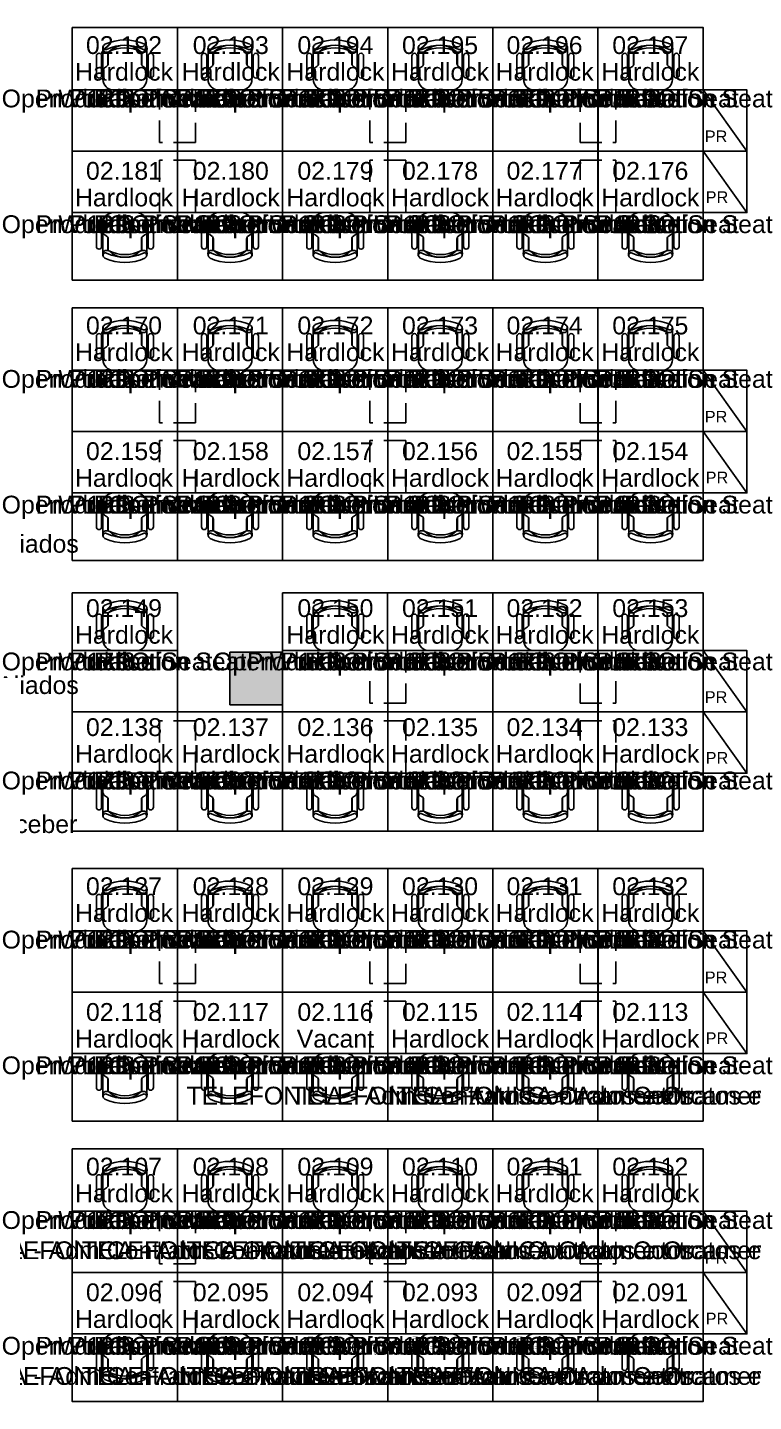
# Model space of a CAD drawing. Header units: metres. Extents: x 249.2 to 324.9, y -97.6 to -23.3.
# Drawn here: x 260.44 to 268.73, y -75.68 to -60 of the extents above; entities that cross this region are included whole.
import ezdxf
from ezdxf.enums import TextEntityAlignment as Align

# ---------------------------------------------------------------- set-up
doc = ezdxf.new("R2010")
doc.units = ezdxf.units.M
doc.linetypes.add('ACC BH AltaVila -2PAV$0$HIDDEN', pattern=[0.375, 0.25, -0.125])
for name, color, linetype in [('ACC BH AltaVila -2PAV$0$MBN', 7, 'Continuous'), ('ACC BH AltaVila -2PAV$0$PLR', 7, 'Continuous'), ('EC1 Space Function Descs', 7, 'Continuous'), ('EC1 Space Names', 7, 'Continuous'), ('EC1 Space Numbers', 140, 'Continuous'), ('EC1 Space Polygons', 6, 'Continuous'), ('EC1 Space Project', 7, 'Continuous'), ('EC1 Space Square Footages', 7, 'Continuous'), ('EC1 Space Status Descs', 7, 'Continuous'), ('EC1 Space Type Descs', 7, 'Continuous'), ('EC1 Tenant Names', 7, 'Continuous'), ('EC1 UDA Design Capacity', 7, 'Continuous'), ('EC1 UDA Is Secured', 7, 'Continuous'), ('TX2', 7, 'Continuous'), ('Z70', 7, 'Continuous')]:
    doc.layers.add(name, color=color, linetype=linetype)
doc.styles.add('EC1 LABELS', font='arial.ttf', dxfattribs={"height": 0.2})
doc.styles.add('STYLE1', font='arial.ttf')

# ---------------------------------------------------------------- blocks, each defined once
blk = doc.blocks.new('ACC BH AltaVila -2PAV$0$CAD10')
for p, q in [((-25, -11.2), (-25, -35.1)), ((-22.7, -13.8), (-19, -13.8)), ((-19.5, -13.8), (-19.5, -28.8)), ((-19, -13.8), (-19, -26.9)), ((19, -13.8), (22.7, -13.8)), ((19, -26.9), (19, -13.8)), ((19.5, -13.8), (19.5, -28.8)), ((25, -11.2), (25, -35.1)), ((-32.5, -40.5), (-32.5, -18.2)), ((-26.5, -40.5), (-26.5, -18.2)), ((-20.8, -30.2), (-23.2, -31.8)), ((23.2, -31.8), (20.8, -30.2)), ((26.5, -40.5), (26.5, -18.2)), ((32.5, -40.5), (32.5, -18.2)), ((-25, -35.1), (-25, -45)), ((25, -45), (25, -35.1)), ((-13, -57), (13, -57))]:
    blk.add_line(p, q)
for centre, radius, start, end in [((-29.5, -18.2), 3, 0, 180), ((-19.7, -9.6), 5.59, 123.8625, 206.9558), ((-19.7, -9.6), 5.59, 197.4075, 206.9558), ((-22.1, -8.2), 2.82, 158.9328, 309.9139), ((-20.8, -9.7), 4.48, 211.9392, 245.6213), ((-22.5, -12.8), 1, 242.2765, 270), ((0, -55.1), 55.1, 65.57, 114.43), ((0, -55.1), 49.1, 65.57, 114.43), ((-19.3, -12.8), 1, 270, 298.086), ((0, -48.9), 39.9, 61.5569, 118.4431), ((-20.8, -9.7), 4.48, 294.3787, 309.8839), ((0, -32.1), 26.1, 46.4961, 133.5039), ((20.8, -9.7), 4.48, 230.1161, 245.6213), ((19.3, -12.8), 1, 241.914, 270), ((22.1, -8.2), 2.82, 230.0861, 21.0672), ((22.5, -12.8), 1, 270, 297.7235), ((20.8, -9.7), 4.48, 294.3787, 328.0608), ((19.7, -9.6), 5.59, 333.0442, 56.1375), ((29.5, -18.2), 3, 0, 180), ((-23, -26.9), 4, 303.6901, 0), ((23, -26.9), 4, 180, 236.3099), ((-29.5, -40.5), 3, 180, 0), ((-21, -35.1), 4, 123.6901, 180), ((-13, -45), 12, 180, 270), ((13, -45), 12, 270, 0), ((21, -35.1), 4, 0, 56.3099), ((29.5, -40.5), 3, 180, 0)]:
    blk.add_arc(centre, radius, start, end)
blk = doc.blocks.new('ACC BH AltaVila -2PAV$0$dajkdajkf')
at = {"layer": 'ACC BH AltaVila -2PAV$0$PLR'}
h = blk.add_hatch(color=256, dxfattribs=at)
h.dxf.hatch_style = 1
h.paths.add_polyline_path([(79892.9, -86655.6), (79952.9, -86655.6), (79952.9, -86595.6), (79892.9, -86595.6)])
blk.add_lwpolyline([(79892.9, -86655.6), (79952.9, -86655.6), (79952.9, -86595.6), (79892.9, -86595.6)], close=True, dxfattribs=at)

msp = doc.modelspace()

# ---------------------------------------------------------------- linework, layer by layer
at = {"layer": 'ACC BH AltaVila -2PAV$0$MBN'}
for p, q in [((268.654, -61.41), (268.154, -60.71)), ((268.654, -61.41), (268.154, -61.41)), ((268.654, -62.11), (268.154, -61.41)), ((268.654, -64.61), (268.154, -63.91)), ((268.654, -64.61), (268.154, -64.61)), ((268.654, -65.31), (268.154, -64.61)), ((268.654, -67.81), (268.154, -67.11)), ((268.654, -67.81), (268.154, -67.81)), ((268.654, -68.51), (268.154, -67.81)), ((268.654, -71.01), (268.154, -70.31)), ((268.654, -71.01), (268.154, -71.01)), ((268.654, -71.71), (268.154, -71.01)), ((268.654, -74.21), (268.154, -73.51)), ((268.654, -74.21), (268.154, -74.21)), ((268.654, -74.91), (268.154, -74.21))]:
    msp.add_line(p, q, dxfattribs=at)
for points in [[(260.954, -60.71), (260.954, -61.41), (262.154, -61.41), (262.154, -60.71)], [(262.154, -60.71), (262.154, -61.41), (263.354, -61.41), (263.354, -60.71)], [(263.354, -60.71), (263.354, -61.41), (264.554, -61.41), (264.554, -60.71)], [(264.554, -60.71), (264.554, -61.41), (265.754, -61.41), (265.754, -60.71)], [(266.954, -60.71), (266.954, -61.41), (265.754, -61.41), (265.754, -60.71)], [(268.154, -60.71), (268.154, -61.41), (266.954, -61.41), (266.954, -60.71)], [(268.654, -62.11), (268.654, -60.71), (268.154, -60.71), (268.154, -62.11)], [(260.954, -62.11), (260.954, -61.41), (262.154, -61.41), (262.154, -62.11)], [(262.154, -62.11), (262.154, -61.41), (263.354, -61.41), (263.354, -62.11)], [(263.354, -62.11), (263.354, -61.41), (264.554, -61.41), (264.554, -62.11)], [(264.554, -62.11), (264.554, -61.41), (265.754, -61.41), (265.754, -62.11)], [(266.954, -62.11), (266.954, -61.41), (265.754, -61.41), (265.754, -62.11)], [(268.154, -62.11), (268.154, -61.41), (266.954, -61.41), (266.954, -62.11)], [(260.954, -63.91), (260.954, -64.61), (262.154, -64.61), (262.154, -63.91)], [(262.154, -63.91), (262.154, -64.61), (263.354, -64.61), (263.354, -63.91)], [(263.354, -63.91), (263.354, -64.61), (264.554, -64.61), (264.554, -63.91)], [(264.554, -63.91), (264.554, -64.61), (265.754, -64.61), (265.754, -63.91)], [(266.954, -63.91), (266.954, -64.61), (265.754, -64.61), (265.754, -63.91)], [(268.154, -63.91), (268.154, -64.61), (266.954, -64.61), (266.954, -63.91)], [(268.654, -65.31), (268.654, -63.91), (268.154, -63.91), (268.154, -65.31)], [(260.954, -65.31), (260.954, -64.61), (262.154, -64.61), (262.154, -65.31)], [(262.154, -65.31), (262.154, -64.61), (263.354, -64.61), (263.354, -65.31)], [(263.354, -65.31), (263.354, -64.61), (264.554, -64.61), (264.554, -65.31)], [(264.554, -65.31), (264.554, -64.61), (265.754, -64.61), (265.754, -65.31)], [(266.954, -65.31), (266.954, -64.61), (265.754, -64.61), (265.754, -65.31)], [(268.154, -65.31), (268.154, -64.61), (266.954, -64.61), (266.954, -65.31)], [(260.954, -67.11), (260.954, -67.81), (262.154, -67.81), (262.154, -67.11)], [(263.354, -67.11), (263.354, -67.81), (264.554, -67.81), (264.554, -67.11)], [(264.554, -67.11), (264.554, -67.81), (265.754, -67.81), (265.754, -67.11)], [(266.954, -67.11), (266.954, -67.81), (265.754, -67.81), (265.754, -67.11)], [(268.154, -67.11), (268.154, -67.81), (266.954, -67.81), (266.954, -67.11)], [(268.654, -68.51), (268.654, -67.11), (268.154, -67.11), (268.154, -68.51)], [(260.954, -68.51), (260.954, -67.81), (262.154, -67.81), (262.154, -68.51)], [(262.154, -68.51), (262.154, -67.81), (263.354, -67.81), (263.354, -68.51)], [(263.354, -68.51), (263.354, -67.81), (264.554, -67.81), (264.554, -68.51)], [(264.554, -68.51), (264.554, -67.81), (265.754, -67.81), (265.754, -68.51)], [(266.954, -68.51), (266.954, -67.81), (265.754, -67.81), (265.754, -68.51)], [(268.154, -68.51), (268.154, -67.81), (266.954, -67.81), (266.954, -68.51)], [(260.954, -70.31), (260.954, -71.01), (262.154, -71.01), (262.154, -70.31)], [(262.154, -70.31), (262.154, -71.01), (263.354, -71.01), (263.354, -70.31)], [(263.354, -70.31), (263.354, -71.01), (264.554, -71.01), (264.554, -70.31)], [(264.554, -70.31), (264.554, -71.01), (265.754, -71.01), (265.754, -70.31)], [(266.954, -70.31), (266.954, -71.01), (265.754, -71.01), (265.754, -70.31)], [(268.154, -70.31), (268.154, -71.01), (266.954, -71.01), (266.954, -70.31)], [(268.654, -71.71), (268.654, -70.31), (268.154, -70.31), (268.154, -71.71)], [(260.954, -71.71), (260.954, -71.01), (262.154, -71.01), (262.154, -71.71)], [(262.154, -71.71), (262.154, -71.01), (263.354, -71.01), (263.354, -71.71)], [(263.354, -71.71), (263.354, -71.01), (264.554, -71.01), (264.554, -71.71)], [(264.554, -71.71), (264.554, -71.01), (265.754, -71.01), (265.754, -71.71)], [(266.954, -71.71), (266.954, -71.01), (265.754, -71.01), (265.754, -71.71)], [(268.154, -71.71), (268.154, -71.01), (266.954, -71.01), (266.954, -71.71)], [(260.954, -73.51), (260.954, -74.21), (262.154, -74.21), (262.154, -73.51)], [(262.154, -73.51), (262.154, -74.21), (263.354, -74.21), (263.354, -73.51)], [(263.354, -73.51), (263.354, -74.21), (264.554, -74.21), (264.554, -73.51)], [(264.554, -73.51), (264.554, -74.21), (265.754, -74.21), (265.754, -73.51)], [(266.954, -73.51), (266.954, -74.21), (265.754, -74.21), (265.754, -73.51)], [(268.154, -73.51), (268.154, -74.21), (266.954, -74.21), (266.954, -73.51)], [(268.654, -74.91), (268.654, -73.51), (268.154, -73.51), (268.154, -74.91)], [(260.954, -74.91), (260.954, -74.21), (262.154, -74.21), (262.154, -74.91)], [(262.154, -74.91), (262.154, -74.21), (263.354, -74.21), (263.354, -74.91)], [(263.354, -74.91), (263.354, -74.21), (264.554, -74.21), (264.554, -74.91)], [(264.554, -74.91), (264.554, -74.21), (265.754, -74.21), (265.754, -74.91)], [(266.954, -74.91), (266.954, -74.21), (265.754, -74.21), (265.754, -74.91)], [(268.154, -74.91), (268.154, -74.21), (266.954, -74.21), (266.954, -74.91)]]:
    msp.add_lwpolyline(points, close=True, dxfattribs=at)
at = {"layer": 'ACC BH AltaVila -2PAV$0$MBN', "linetype": 'ACC BH AltaVila -2PAV$0$HIDDEN'}
for points in [[(261.949, -60.71), (262.359, -60.71), (262.359, -61.31), (261.949, -61.31)], [(264.349, -60.71), (264.759, -60.71), (264.759, -61.31), (264.349, -61.31)], [(267.159, -60.71), (266.749, -60.71), (266.749, -61.31), (267.159, -61.31)], [(261.949, -62.11), (262.359, -62.11), (262.359, -61.51), (261.949, -61.51)], [(264.349, -62.11), (264.759, -62.11), (264.759, -61.51), (264.349, -61.51)], [(267.159, -62.11), (266.749, -62.11), (266.749, -61.51), (267.159, -61.51)], [(261.949, -63.91), (262.359, -63.91), (262.359, -64.51), (261.949, -64.51)], [(264.349, -63.91), (264.759, -63.91), (264.759, -64.51), (264.349, -64.51)], [(267.159, -63.91), (266.749, -63.91), (266.749, -64.51), (267.159, -64.51)], [(261.949, -65.31), (262.359, -65.31), (262.359, -64.71), (261.949, -64.71)], [(264.349, -65.31), (264.759, -65.31), (264.759, -64.71), (264.349, -64.71)], [(267.159, -65.31), (266.749, -65.31), (266.749, -64.71), (267.159, -64.71)], [(264.349, -67.11), (264.759, -67.11), (264.759, -67.71), (264.349, -67.71)], [(267.159, -67.11), (266.749, -67.11), (266.749, -67.71), (267.159, -67.71)], [(261.949, -68.51), (262.359, -68.51), (262.359, -67.91), (261.949, -67.91)], [(264.349, -68.51), (264.759, -68.51), (264.759, -67.91), (264.349, -67.91)], [(267.159, -68.51), (266.749, -68.51), (266.749, -67.91), (267.159, -67.91)], [(261.949, -70.31), (262.359, -70.31), (262.359, -70.91), (261.949, -70.91)], [(264.349, -70.31), (264.759, -70.31), (264.759, -70.91), (264.349, -70.91)], [(267.159, -70.31), (266.749, -70.31), (266.749, -70.91), (267.159, -70.91)], [(261.949, -71.71), (262.359, -71.71), (262.359, -71.11), (261.949, -71.11)], [(264.349, -71.71), (264.759, -71.71), (264.759, -71.11), (264.349, -71.11)], [(267.159, -71.71), (266.749, -71.71), (266.749, -71.11), (267.159, -71.11)], [(261.949, -73.51), (262.359, -73.51), (262.359, -74.11), (261.949, -74.11)], [(264.349, -73.51), (264.759, -73.51), (264.759, -74.11), (264.349, -74.11)], [(267.159, -73.51), (266.749, -73.51), (266.749, -74.11), (267.159, -74.11)], [(261.949, -74.91), (262.359, -74.91), (262.359, -74.31), (261.949, -74.31)], [(264.349, -74.91), (264.759, -74.91), (264.759, -74.31), (264.349, -74.31)], [(267.159, -74.91), (266.749, -74.91), (266.749, -74.31), (267.159, -74.31)]]:
    msp.add_lwpolyline(points, close=True, dxfattribs=at)
at = {"layer": 'EC1 Space Polygons'}
for points in [[(260.953, -59.997), (260.953, -61.41), (262.153, -61.41), (262.153, -59.997), (260.953, -59.997)], [(262.153, -59.997), (262.153, -61.41), (263.354, -61.41), (263.354, -59.997), (262.153, -59.997)], [(263.354, -59.997), (263.354, -61.41), (264.554, -61.41), (264.554, -59.997), (263.354, -59.997)], [(264.554, -59.997), (264.554, -61.41), (265.754, -61.41), (265.754, -59.997), (264.554, -59.997)], [(265.754, -59.997), (265.754, -61.41), (266.953, -61.41), (266.953, -59.997), (265.754, -59.997)], [(266.953, -59.997), (266.953, -61.41), (268.153, -61.41), (268.153, -59.997), (266.953, -59.997)], [(260.953, -61.41), (260.953, -62.881), (262.153, -62.881), (262.153, -61.41), (260.953, -61.41)], [(262.153, -61.41), (262.153, -62.881), (263.354, -62.881), (263.354, -61.41), (262.153, -61.41)], [(263.354, -61.41), (263.354, -62.881), (264.554, -62.881), (264.554, -61.41), (263.354, -61.41)], [(264.554, -61.41), (264.554, -62.881), (265.754, -62.881), (265.754, -61.41), (264.554, -61.41)], [(265.754, -61.41), (265.754, -62.881), (266.953, -62.881), (266.953, -61.41), (265.754, -61.41)], [(266.953, -61.41), (266.953, -62.881), (268.153, -62.881), (268.153, -61.41), (266.953, -61.41)], [(260.953, -63.198), (260.953, -64.61), (262.153, -64.61), (262.153, -63.198), (260.953, -63.198)], [(262.153, -63.198), (262.153, -64.61), (263.354, -64.61), (263.354, -63.198), (262.153, -63.198)], [(263.354, -63.198), (263.354, -64.61), (264.554, -64.61), (264.554, -63.198), (263.354, -63.198)], [(264.554, -63.198), (264.554, -64.61), (265.754, -64.61), (265.754, -63.198), (264.554, -63.198)], [(265.754, -63.198), (265.754, -64.61), (266.953, -64.61), (266.953, -63.198), (265.754, -63.198)], [(266.953, -63.198), (266.953, -64.61), (268.153, -64.61), (268.153, -63.198), (266.953, -63.198)], [(260.953, -64.61), (260.953, -66.08), (262.153, -66.08), (262.153, -64.61), (260.953, -64.61)], [(262.153, -64.61), (262.153, -66.08), (263.354, -66.08), (263.354, -64.61), (262.153, -64.61)], [(263.354, -64.61), (263.354, -66.08), (264.554, -66.08), (264.554, -64.61), (263.354, -64.61)], [(264.554, -64.61), (264.554, -66.08), (265.754, -66.08), (265.754, -64.61), (264.554, -64.61)], [(265.754, -64.61), (265.754, -66.08), (266.953, -66.08), (266.953, -64.61), (265.754, -64.61)], [(266.953, -64.61), (266.953, -66.08), (268.153, -66.08), (268.153, -64.61), (266.953, -64.61)], [(260.953, -66.449), (260.953, -67.81), (262.153, -67.81), (262.153, -66.449), (260.953, -66.449)], [(263.353, -66.449), (263.354, -67.81), (264.554, -67.81), (264.553, -66.449), (263.353, -66.449)], [(264.553, -66.449), (264.554, -67.81), (265.754, -67.81), (265.753, -66.449), (264.553, -66.449)], [(265.753, -66.449), (265.754, -67.81), (266.953, -67.81), (266.952, -66.449), (265.753, -66.449)], [(266.952, -66.449), (266.953, -67.81), (268.153, -67.81), (268.153, -66.449), (266.952, -66.449)], [(260.953, -67.81), (260.953, -69.171), (262.153, -69.171), (262.153, -67.81), (260.953, -67.81)], [(262.153, -67.81), (262.153, -69.171), (263.354, -69.171), (263.354, -67.81), (262.153, -67.81)], [(263.354, -67.81), (263.354, -69.171), (264.554, -69.171), (264.554, -67.81), (263.354, -67.81)], [(264.554, -67.81), (264.554, -69.171), (265.754, -69.171), (265.754, -67.81), (264.554, -67.81)], [(265.754, -67.81), (265.754, -69.171), (266.953, -69.171), (266.953, -67.81), (265.754, -67.81)], [(266.953, -67.81), (266.953, -69.171), (268.153, -69.171), (268.153, -67.81), (266.953, -67.81)], [(260.953, -69.598), (260.953, -71.01), (262.153, -71.01), (262.153, -69.598), (260.953, -69.598)], [(262.153, -69.598), (262.153, -71.01), (263.354, -71.01), (263.354, -69.598), (262.153, -69.598)], [(263.354, -69.598), (263.354, -71.01), (264.554, -71.01), (264.554, -69.598), (263.354, -69.598)], [(264.554, -69.598), (264.554, -71.01), (265.754, -71.01), (265.754, -69.598), (264.554, -69.598)], [(265.754, -69.598), (265.754, -71.01), (266.953, -71.01), (266.953, -69.598), (265.754, -69.598)], [(266.953, -69.598), (266.953, -71.01), (268.153, -71.01), (268.153, -69.598), (266.953, -69.598)], [(260.953, -71.01), (260.953, -72.48), (262.153, -72.48), (262.153, -71.01), (260.953, -71.01)], [(262.153, -71.01), (262.153, -72.48), (263.354, -72.48), (263.354, -71.01), (262.153, -71.01)], [(263.354, -71.01), (263.354, -72.48), (264.554, -72.48), (264.554, -71.01), (263.354, -71.01)], [(264.554, -71.01), (264.554, -72.48), (265.754, -72.48), (265.754, -71.01), (264.554, -71.01)], [(265.754, -71.01), (265.754, -72.48), (266.953, -72.48), (266.953, -71.01), (265.754, -71.01)], [(266.953, -71.01), (266.953, -72.48), (268.153, -72.48), (268.153, -71.01), (266.953, -71.01)], [(260.953, -72.797), (260.953, -74.21), (262.153, -74.21), (262.153, -72.797), (260.953, -72.797)], [(262.153, -72.797), (262.153, -74.21), (263.354, -74.21), (263.354, -72.797), (262.153, -72.797)], [(263.354, -72.797), (263.354, -74.21), (264.554, -74.21), (264.554, -72.797), (263.354, -72.797)], [(264.554, -72.797), (264.554, -74.21), (265.754, -74.21), (265.754, -72.797), (264.554, -72.797)], [(265.754, -72.797), (265.754, -74.21), (266.953, -74.21), (266.953, -72.797), (265.754, -72.797)], [(266.953, -72.797), (266.953, -74.21), (268.153, -74.21), (268.153, -72.797), (266.953, -72.797)], [(260.953, -74.21), (260.953, -75.681), (262.153, -75.681), (262.153, -74.21), (260.953, -74.21)], [(262.153, -74.21), (262.153, -75.681), (263.354, -75.681), (263.354, -74.21), (262.153, -74.21)], [(263.354, -74.21), (263.354, -75.681), (264.554, -75.681), (264.554, -74.21), (263.354, -74.21)], [(264.554, -74.21), (264.554, -75.681), (265.754, -75.681), (265.754, -74.21), (264.554, -74.21)], [(265.754, -74.21), (265.754, -75.681), (266.953, -75.681), (266.953, -74.21), (265.754, -74.21)], [(266.953, -74.21), (266.953, -75.681), (268.153, -75.681), (268.153, -74.21), (266.953, -74.21)]]:
    msp.add_lwpolyline(points, close=True, dxfattribs=at)
at = {"layer": 'Z70'}
for points in [[(268.154, -62.11), (268.154, -60.71), (268.654, -60.71), (268.654, -62.11)], [(268.154, -65.31), (268.154, -63.91), (268.654, -63.91), (268.654, -65.31)], [(268.154, -68.51), (268.154, -67.11), (268.654, -67.11), (268.654, -68.51)], [(268.154, -71.71), (268.154, -70.31), (268.654, -70.31), (268.654, -71.71)], [(268.154, -74.91), (268.154, -73.51), (268.654, -73.51), (268.654, -74.91)]]:
    msp.add_lwpolyline(points, close=True, dxfattribs=at)

# ---------------------------------------------------------------- block references
at = {"layer": 'ACC BH AltaVila -2PAV$0$MBN', "extrusion": (0, 0, -1), "yscale": 0.01, "zscale": -0.01}
for p, xscale in [((-261.554, -60.14), 0.01), ((-263.954, -60.14), 0.01), ((-267.554, -60.14), -0.01), ((-261.554, -63.34), 0.01), ((-263.954, -63.34), 0.01), ((-267.554, -63.34), -0.01), ((-261.554, -66.54), 0.01), ((-263.954, -66.54), 0.01), ((-267.554, -66.54), -0.01), ((-261.554, -69.74), 0.01), ((-263.954, -69.74), 0.01), ((-267.554, -69.74), -0.01), ((-261.554, -72.94), 0.01), ((-263.954, -72.94), 0.01), ((-267.554, -72.94), -0.01)]:
    msp.add_blockref('ACC BH AltaVila -2PAV$0$CAD10', p, dxfattribs=dict(at, xscale=xscale))
at = {"layer": 'ACC BH AltaVila -2PAV$0$MBN', "yscale": 0.01, "zscale": 0.01}
for p, xscale in [((262.754, -60.14), -0.01), ((265.154, -60.14), -0.01), ((266.354, -60.14), 0.01), ((262.754, -63.34), -0.01), ((265.154, -63.34), -0.01), ((266.354, -63.34), 0.01), ((265.154, -66.54), -0.01), ((266.354, -66.54), 0.01), ((262.754, -69.74), -0.01), ((265.154, -69.74), -0.01), ((266.354, -69.74), 0.01), ((262.754, -72.94), -0.01), ((265.154, -72.94), -0.01), ((266.354, -72.94), 0.01)]:
    msp.add_blockref('ACC BH AltaVila -2PAV$0$CAD10', p, dxfattribs=dict(at, xscale=xscale))
at = {"layer": 'ACC BH AltaVila -2PAV$0$MBN', "yscale": 0.01, "zscale": 0.01, "rotation": 180}
for p, xscale in [((261.554, -62.68), 0.01), ((262.754, -62.68), 0.01), ((263.954, -62.68), 0.01), ((265.154, -62.68), 0.01), ((266.354, -62.68), -0.01), ((267.554, -62.68), -0.01), ((261.554, -65.88), 0.01), ((262.754, -65.88), 0.01), ((263.954, -65.88), 0.01), ((265.154, -65.88), 0.01), ((266.354, -65.88), -0.01), ((267.554, -65.88), -0.01), ((261.554, -69.08), 0.01), ((262.754, -69.08), 0.01), ((263.954, -69.08), 0.01), ((265.154, -69.08), 0.01), ((266.354, -69.08), -0.01), ((267.554, -69.08), -0.01), ((261.554, -72.28), 0.01), ((262.754, -72.28), 0.01), ((263.954, -72.28), 0.01), ((265.154, -72.28), 0.01), ((266.354, -72.28), -0.01), ((267.554, -72.28), -0.01), ((261.554, -75.48), 0.01), ((262.754, -75.48), 0.01), ((263.954, -75.48), 0.01), ((265.154, -75.48), 0.01), ((266.354, -75.48), -0.01), ((267.554, -75.48), -0.01)]:
    msp.add_blockref('ACC BH AltaVila -2PAV$0$CAD10', p, dxfattribs=dict(at, xscale=xscale))
at = {"layer": 'ACC BH AltaVila -2PAV$0$PLR', "xscale": 0.01, "yscale": 0.01, "zscale": 0.01}
msp.add_blockref('ACC BH AltaVila -2PAV$0$dajkdajkf', (-536.176, 798.827), dxfattribs=at)

# ---------------------------------------------------------------- texts
at = {"layer": 'EC1 Space Function Descs', "style": 'EC1 LABELS'}
for p in [(261.544, -60.909), (262.763, -60.909), (263.957, -60.909), (265.151, -60.909), (266.344, -60.909), (267.551, -60.909), (261.544, -62.344), (262.763, -62.344), (263.957, -62.344), (265.151, -62.344), (266.344, -62.344), (267.551, -62.344), (261.544, -64.11), (262.763, -64.11), (263.957, -64.11), (265.151, -64.11), (266.344, -64.11), (267.551, -64.11), (261.544, -65.545), (262.763, -65.545), (263.957, -65.545), (265.151, -65.545), (266.344, -65.545), (267.551, -65.545), (261.544, -67.335), (263.957, -67.335), (265.151, -67.335), (266.344, -67.335), (267.551, -67.335), (261.544, -68.694), (262.763, -68.694), (263.957, -68.694), (265.151, -68.694), (266.344, -68.694), (267.551, -68.694), (261.544, -70.51), (262.763, -70.51), (263.957, -70.51), (265.151, -70.51), (266.344, -70.51), (267.551, -70.51), (261.544, -71.945), (262.763, -71.945), (263.957, -71.945), (265.151, -71.945), (266.344, -71.945), (267.551, -71.945), (261.544, -73.711), (262.763, -73.711), (263.957, -73.711), (265.151, -73.711), (266.344, -73.711), (267.551, -73.711), (261.544, -75.146), (262.763, -75.146), (263.957, -75.146), (265.151, -75.146), (266.344, -75.146), (267.551, -75.146)]:
    msp.add_text('Production Seat', height=0.2032, dxfattribs=at).set_placement(p, align=Align.CENTER)
at = {"layer": 'EC1 Space Names', "style": 'EC1 LABELS'}
for p in [(261.544, -60.909), (262.763, -60.909), (263.957, -60.909), (265.151, -60.909), (266.344, -60.909), (267.551, -60.909), (261.544, -62.344), (262.763, -62.344), (263.957, -62.344), (265.151, -62.344), (266.344, -62.344), (267.551, -62.344), (261.544, -64.11), (262.763, -64.11), (263.957, -64.11), (265.151, -64.11), (266.344, -64.11), (267.551, -64.11), (261.544, -65.545), (262.763, -65.545), (263.957, -65.545), (265.151, -65.545), (266.344, -65.545), (267.551, -65.545), (261.544, -67.335), (263.957, -67.335), (265.151, -67.335), (266.344, -67.335), (267.551, -67.335), (261.544, -68.694), (262.763, -68.694), (263.957, -68.694), (265.151, -68.694), (266.344, -68.694), (267.551, -68.694), (261.544, -70.51), (262.763, -70.51), (263.957, -70.51), (265.151, -70.51), (266.344, -70.51), (267.551, -70.51), (261.544, -71.945), (262.763, -71.945), (263.957, -71.945), (265.151, -71.945), (266.344, -71.945), (267.551, -71.945), (261.544, -73.711), (262.763, -73.711), (263.957, -73.711), (265.151, -73.711), (266.344, -73.711), (267.551, -73.711), (261.544, -75.146), (262.763, -75.146), (263.957, -75.146), (265.151, -75.146), (266.344, -75.146), (267.551, -75.146)]:
    msp.add_text('Workstation', height=0.2032, dxfattribs=at).set_placement(p, align=Align.CENTER)
at = {"layer": 'EC1 Space Numbers', "style": 'EC1 LABELS'}
for s, p in [('02.192', (261.544, -60.3)), ('02.193', (262.763, -60.3)), ('02.194', (263.957, -60.3)), ('02.195', (265.151, -60.3)), ('02.196', (266.344, -60.3)), ('02.197', (267.551, -60.3)), ('02.181', (261.544, -61.735)), ('02.180', (262.763, -61.735)), ('02.179', (263.957, -61.735)), ('02.178', (265.151, -61.735)), ('02.177', (266.344, -61.735)), ('02.176', (267.551, -61.735)), ('02.170', (261.544, -63.5)), ('02.171', (262.763, -63.5)), ('02.172', (263.957, -63.5)), ('02.173', (265.151, -63.5)), ('02.174', (266.344, -63.5)), ('02.175', (267.551, -63.5)), ('02.159', (261.544, -64.935)), ('02.158', (262.763, -64.935)), ('02.157', (263.957, -64.935)), ('02.156', (265.151, -64.935)), ('02.155', (266.344, -64.935)), ('02.154', (267.551, -64.935)), ('02.149', (261.544, -66.726)), ('02.150', (263.957, -66.726)), ('02.151', (265.151, -66.726)), ('02.152', (266.344, -66.726)), ('02.153', (267.551, -66.726)), ('02.138', (261.544, -68.085)), ('02.137', (262.763, -68.085)), ('02.136', (263.957, -68.085)), ('02.135', (265.151, -68.085)), ('02.134', (266.344, -68.085)), ('02.133', (267.551, -68.085)), ('02.127', (261.544, -69.901)), ('02.128', (262.763, -69.901)), ('02.129', (263.957, -69.901)), ('02.130', (265.151, -69.901)), ('02.131', (266.344, -69.901)), ('02.132', (267.551, -69.901)), ('02.118', (261.544, -71.336)), ('02.117', (262.763, -71.336)), ('02.116', (263.957, -71.336)), ('02.115', (265.151, -71.336)), ('02.114', (266.344, -71.336)), ('02.113', (267.551, -71.336)), ('02.107', (261.544, -73.101)), ('02.108', (262.763, -73.101)), ('02.109', (263.957, -73.101)), ('02.110', (265.151, -73.101)), ('02.111', (266.344, -73.101)), ('02.112', (267.551, -73.101)), ('02.096', (261.544, -74.536)), ('02.095', (262.763, -74.536)), ('02.094', (263.957, -74.536)), ('02.093', (265.151, -74.536)), ('02.092', (266.344, -74.536)), ('02.091', (267.551, -74.536))]:
    msp.add_text(s, height=0.2032, dxfattribs=at).set_placement(p, align=Align.CENTER)
at = {"layer": 'EC1 Space Project', "style": 'EC1 LABELS'}
for s, p in [('TELEFONICA - Gestao de Aliados', (258.851, -65.992)), ('TELEFONICA - Gestao de Aliados', (258.851, -67.605)), ('TELEFONICA - Contas a Receber', (258.851, -69.192)), ('TELEFONICA - Adm Contratos e Orcamentos', (265.151, -72.291)), ('TELEFONICA - Adm Contratos e Orcamentos', (266.344, -72.291)), ('TELEFONICA - Adm Contratos e Orcamentos', (267.551, -72.291)), ('TELEFONICA - Adm Contratos e Orcamentos', (261.544, -74.056)), ('TELEFONICA - Adm Contratos e Orcamentos', (262.763, -74.056)), ('TELEFONICA - Adm Contratos e Orcamentos', (263.957, -74.056)), ('TELEFONICA - Adm Contratos e Orcamentos', (265.151, -74.056)), ('TELEFONICA - Adm Contratos e Orcamentos', (266.344, -74.056)), ('TELEFONICA - Adm Contratos e Orcamentos', (267.551, -74.056)), ('TELEFONICA - Adm Contratos e Orcamentos', (261.544, -75.491)), ('TELEFONICA - Adm Contratos e Orcamentos', (262.763, -75.491)), ('TELEFONICA - Adm Contratos e Orcamentos', (263.957, -75.491)), ('TELEFONICA - Adm Contratos e Orcamentos', (265.151, -75.491)), ('TELEFONICA - Adm Contratos e Orcamentos', (266.344, -75.491)), ('TELEFONICA - Adm Contratos e Orcamentos', (267.551, -75.491))]:
    msp.add_text(s, height=0.2032, dxfattribs=at).set_placement(p, align=Align.CENTER)
at = {"layer": 'EC1 Space Square Footages', "style": 'EC1 LABELS'}
for s, p in [('18.2 sf', (261.544, -60.909)), ('18.2 sf', (262.763, -60.909)), ('18.2 sf', (263.957, -60.909)), ('18.2 sf', (265.151, -60.909)), ('18.2 sf', (266.344, -60.909)), ('18.2 sf', (267.551, -60.909)), ('19.0 sf', (261.544, -62.344)), ('19.0 sf', (262.763, -62.344)), ('19.0 sf', (263.957, -62.344)), ('19.0 sf', (265.151, -62.344)), ('19.0 sf', (266.344, -62.344)), ('19.0 sf', (267.551, -62.344)), ('18.2 sf', (261.544, -64.11)), ('18.2 sf', (262.763, -64.11)), ('18.2 sf', (263.957, -64.11)), ('18.2 sf', (265.151, -64.11)), ('18.2 sf', (266.344, -64.11)), ('18.2 sf', (267.551, -64.11)), ('19.0 sf', (261.544, -65.545)), ('19.0 sf', (262.763, -65.545)), ('19.0 sf', (263.957, -65.545)), ('19.0 sf', (265.151, -65.545)), ('19.0 sf', (266.344, -65.545)), ('19.0 sf', (267.551, -65.545)), ('17.6 sf', (261.544, -67.335)), ('17.6 sf', (263.957, -67.335)), ('17.6 sf', (265.151, -67.335)), ('17.6 sf', (266.344, -67.335)), ('17.6 sf', (267.551, -67.335)), ('17.6 sf', (261.544, -68.694)), ('17.6 sf', (262.763, -68.694)), ('17.6 sf', (263.957, -68.694)), ('17.6 sf', (265.151, -68.694)), ('17.6 sf', (266.344, -68.694)), ('17.6 sf', (267.551, -68.694)), ('18.2 sf', (261.544, -70.51)), ('18.2 sf', (262.763, -70.51)), ('18.2 sf', (263.957, -70.51)), ('18.2 sf', (265.151, -70.51)), ('18.2 sf', (266.344, -70.51)), ('18.2 sf', (267.551, -70.51)), ('19.0 sf', (261.544, -71.945)), ('19.0 sf', (262.763, -71.945)), ('19.0 sf', (263.957, -71.945)), ('19.0 sf', (265.151, -71.945)), ('19.0 sf', (266.344, -71.945)), ('19.0 sf', (267.551, -71.945)), ('18.2 sf', (261.544, -73.711)), ('18.2 sf', (262.763, -73.711)), ('18.2 sf', (263.957, -73.711)), ('18.2 sf', (265.151, -73.711)), ('18.2 sf', (266.344, -73.711)), ('18.2 sf', (267.551, -73.711)), ('19.0 sf', (261.544, -75.146)), ('19.0 sf', (262.763, -75.146)), ('19.0 sf', (263.957, -75.146)), ('19.0 sf', (265.151, -75.146)), ('19.0 sf', (266.344, -75.146)), ('19.0 sf', (267.551, -75.146))]:
    msp.add_text(s, height=0.2032, dxfattribs=at).set_placement(p, align=Align.CENTER)
at = {"layer": 'EC1 Space Status Descs', "style": 'EC1 LABELS'}
for s, p in [('Hardlock', (261.544, -60.604)), ('Hardlock', (262.763, -60.604)), ('Hardlock', (263.957, -60.604)), ('Hardlock', (265.151, -60.604)), ('Hardlock', (266.344, -60.604)), ('Hardlock', (267.551, -60.604)), ('Hardlock', (261.544, -62.039)), ('Hardlock', (262.763, -62.039)), ('Hardlock', (263.957, -62.039)), ('Hardlock', (265.151, -62.039)), ('Hardlock', (266.344, -62.039)), ('Hardlock', (267.551, -62.039)), ('Hardlock', (261.544, -63.805)), ('Hardlock', (262.763, -63.805)), ('Hardlock', (263.957, -63.805)), ('Hardlock', (265.151, -63.805)), ('Hardlock', (266.344, -63.805)), ('Hardlock', (267.551, -63.805)), ('Hardlock', (261.544, -65.24)), ('Hardlock', (262.763, -65.24)), ('Hardlock', (263.957, -65.24)), ('Hardlock', (265.151, -65.24)), ('Hardlock', (266.344, -65.24)), ('Hardlock', (267.551, -65.24)), ('Hardlock', (261.544, -67.031)), ('Hardlock', (263.957, -67.031)), ('Hardlock', (265.151, -67.031)), ('Hardlock', (266.344, -67.031)), ('Hardlock', (267.551, -67.031)), ('Hardlock', (261.544, -68.389)), ('Hardlock', (262.763, -68.389)), ('Hardlock', (263.957, -68.389)), ('Hardlock', (265.151, -68.389)), ('Hardlock', (266.344, -68.389)), ('Hardlock', (267.551, -68.389)), ('Hardlock', (261.544, -70.206)), ('Hardlock', (262.763, -70.206)), ('Hardlock', (263.957, -70.206)), ('Hardlock', (265.151, -70.206)), ('Hardlock', (266.344, -70.206)), ('Hardlock', (267.551, -70.206)), ('Hardlock', (261.544, -71.641)), ('Hardlock', (262.763, -71.641)), ('Vacant', (263.957, -71.641)), ('Hardlock', (265.151, -71.641)), ('Hardlock', (266.344, -71.641)), ('Hardlock', (267.551, -71.641)), ('Hardlock', (261.544, -73.406)), ('Hardlock', (262.763, -73.406)), ('Hardlock', (263.957, -73.406)), ('Hardlock', (265.151, -73.406)), ('Hardlock', (266.344, -73.406)), ('Hardlock', (267.551, -73.406)), ('Hardlock', (261.544, -74.841)), ('Hardlock', (262.763, -74.841)), ('Hardlock', (263.957, -74.841)), ('Hardlock', (265.151, -74.841)), ('Hardlock', (266.344, -74.841)), ('Hardlock', (267.551, -74.841))]:
    msp.add_text(s, height=0.2032, dxfattribs=at).set_placement(p, align=Align.CENTER)
at = {"layer": 'EC1 Space Type Descs', "style": 'EC1 LABELS'}
for p in [(261.544, -60.909), (262.763, -60.909), (263.957, -60.909), (265.151, -60.909), (266.344, -60.909), (267.551, -60.909), (261.544, -62.344), (262.763, -62.344), (263.957, -62.344), (265.151, -62.344), (266.344, -62.344), (267.551, -62.344), (261.544, -64.11), (262.763, -64.11), (263.957, -64.11), (265.151, -64.11), (266.344, -64.11), (267.551, -64.11), (261.544, -65.545), (262.763, -65.545), (263.957, -65.545), (265.151, -65.545), (266.344, -65.545), (267.551, -65.545), (261.544, -67.335), (263.957, -67.335), (265.151, -67.335), (266.344, -67.335), (267.551, -67.335), (261.544, -68.694), (262.763, -68.694), (263.957, -68.694), (265.151, -68.694), (266.344, -68.694), (267.551, -68.694), (261.544, -70.51), (262.763, -70.51), (263.957, -70.51), (265.151, -70.51), (266.344, -70.51), (267.551, -70.51), (261.544, -71.945), (262.763, -71.945), (263.957, -71.945), (265.151, -71.945), (266.344, -71.945), (267.551, -71.945), (261.544, -73.711), (262.763, -73.711), (263.957, -73.711), (265.151, -73.711), (266.344, -73.711), (267.551, -73.711), (261.544, -75.146), (262.763, -75.146), (263.957, -75.146), (265.151, -75.146), (266.344, -75.146), (267.551, -75.146)]:
    msp.add_text('Open Production Seat', height=0.2032, dxfattribs=at).set_placement(p, align=Align.CENTER)
at = {"layer": 'EC1 Tenant Names', "style": 'EC1 LABELS'}
for p in [(261.544, -60.909), (262.763, -60.909), (263.957, -60.909), (265.151, -60.909), (266.344, -60.909), (267.551, -60.909), (261.544, -62.344), (262.763, -62.344), (263.957, -62.344), (265.151, -62.344), (266.344, -62.344), (267.551, -62.344), (261.544, -64.11), (262.763, -64.11), (263.957, -64.11), (265.151, -64.11), (266.344, -64.11), (267.551, -64.11), (261.544, -65.545), (262.763, -65.545), (263.957, -65.545), (265.151, -65.545), (266.344, -65.545), (267.551, -65.545), (261.544, -67.335), (263.957, -67.335), (265.151, -67.335), (266.344, -67.335), (267.551, -67.335), (261.544, -68.694), (262.763, -68.694), (263.957, -68.694), (265.151, -68.694), (266.344, -68.694), (267.551, -68.694), (261.544, -70.51), (262.763, -70.51), (263.957, -70.51), (265.151, -70.51), (266.344, -70.51), (267.551, -70.51), (261.544, -71.945), (262.763, -71.945), (263.957, -71.945), (265.151, -71.945), (266.344, -71.945), (267.551, -71.945), (261.544, -73.711), (262.763, -73.711), (263.957, -73.711), (265.151, -73.711), (266.344, -73.711), (267.551, -73.711), (261.544, -75.146), (262.763, -75.146), (263.957, -75.146), (265.151, -75.146), (266.344, -75.146), (267.551, -75.146)]:
    msp.add_text('BPO', height=0.2032, dxfattribs=at).set_placement(p, align=Align.CENTER)
at = {"layer": 'EC1 UDA Design Capacity', "style": 'EC1 LABELS'}
for p in [(261.544, -60.909), (262.763, -60.909), (263.957, -60.909), (265.151, -60.909), (266.344, -60.909), (267.551, -60.909), (261.544, -62.344), (262.763, -62.344), (263.957, -62.344), (265.151, -62.344), (266.344, -62.344), (267.551, -62.344), (261.544, -64.11), (262.763, -64.11), (263.957, -64.11), (265.151, -64.11), (266.344, -64.11), (267.551, -64.11), (261.544, -65.545), (262.763, -65.545), (263.957, -65.545), (265.151, -65.545), (266.344, -65.545), (267.551, -65.545), (261.544, -67.335), (263.957, -67.335), (265.151, -67.335), (266.344, -67.335), (267.551, -67.335), (261.544, -68.694), (262.763, -68.694), (263.957, -68.694), (265.151, -68.694), (266.344, -68.694), (267.551, -68.694), (261.544, -70.51), (262.763, -70.51), (263.957, -70.51), (265.151, -70.51), (266.344, -70.51), (267.551, -70.51), (261.544, -71.945), (262.763, -71.945), (263.957, -71.945), (265.151, -71.945), (266.344, -71.945), (267.551, -71.945), (261.544, -73.711), (262.763, -73.711), (263.957, -73.711), (265.151, -73.711), (266.344, -73.711), (267.551, -73.711), (261.544, -75.146), (262.763, -75.146), (263.957, -75.146), (265.151, -75.146), (266.344, -75.146), (267.551, -75.146)]:
    msp.add_text('1', height=0.203, dxfattribs=at).set_placement(p, align=Align.CENTER)
at = {"layer": 'EC1 UDA Is Secured', "style": 'EC1 LABELS'}
for p in [(261.544, -60.909), (262.763, -60.909), (263.957, -60.909), (265.151, -60.909), (266.344, -60.909), (267.551, -60.909), (261.544, -62.344), (262.763, -62.344), (263.957, -62.344), (265.151, -62.344), (266.344, -62.344), (267.551, -62.344), (261.544, -64.11), (262.763, -64.11), (263.957, -64.11), (265.151, -64.11), (266.344, -64.11), (267.551, -64.11), (261.544, -65.545), (262.763, -65.545), (263.957, -65.545), (265.151, -65.545), (266.344, -65.545), (267.551, -65.545), (261.544, -67.335), (263.957, -67.335), (265.151, -67.335), (266.344, -67.335), (267.551, -67.335), (261.544, -68.694), (262.763, -68.694), (263.957, -68.694), (265.151, -68.694), (266.344, -68.694), (267.551, -68.694), (261.544, -70.51), (262.763, -70.51), (263.957, -70.51), (265.151, -70.51), (266.344, -70.51), (267.551, -70.51), (261.544, -71.945), (262.763, -71.945), (263.957, -71.945), (265.151, -71.945), (266.344, -71.945), (267.551, -71.945), (261.544, -73.711), (262.763, -73.711), (263.957, -73.711), (265.151, -73.711), (266.344, -73.711), (267.551, -73.711), (261.544, -75.146), (262.763, -75.146), (263.957, -75.146), (265.151, -75.146), (266.344, -75.146), (267.551, -75.146)]:
    msp.add_text('False', height=0.2032, dxfattribs=at).set_placement(p, align=Align.CENTER)
at = {"layer": 'TX2', "char_height": 0.133, "width": 7.88402, "attachment_point": 1, "style": 'STYLE1'}
for insert in [(268.121, -61.173), (268.131, -61.867), (268.121, -64.373), (268.131, -65.067), (268.121, -67.573), (268.131, -68.267), (268.121, -70.773), (268.131, -71.467), (268.121, -73.973), (268.131, -74.667)]:
    msp.add_mtext(' PR', dxfattribs=dict(at, insert=insert))

doc.saveas('drawing.dxf')
